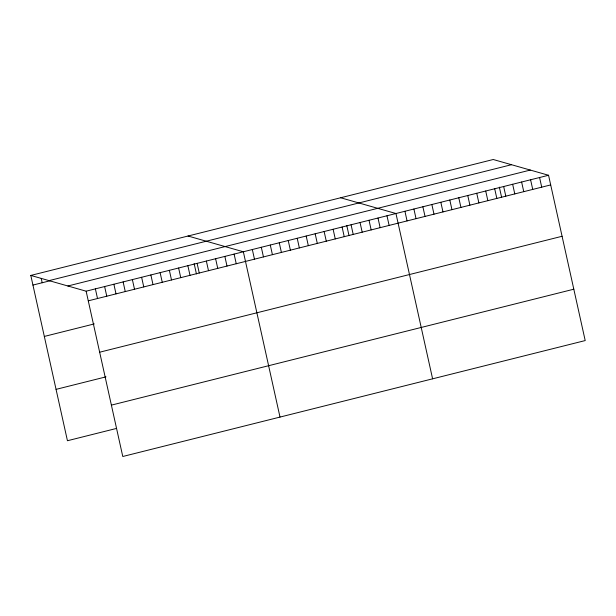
<?xml version="1.0" encoding="UTF-8"?>
<svg xmlns="http://www.w3.org/2000/svg" width="616" height="616" viewBox="0 0 616 616"><rect width="100%" height="100%" fill="white"/><g stroke="black" fill="none" stroke-linecap="round" stroke-linejoin="round"><path stroke-width="0.92" d="M30.8 275.429L493.224 159.506L548.556 175.267L585.2 340.571L122.776 456.495L86.132 291.191L30.8 275.429L67.444 440.733L116.463 428.443M49.057 280.627L511.48 164.711M32.941 285.069L50.512 280.665M67.868 285.993L530.291 170.07M86.132 291.191L548.556 175.267M88.265 300.839L550.689 184.916M44.329 336.436L94.271 323.916M99.653 352.206L562.077 236.282M56.056 389.366L105.998 376.846M111.388 405.128L573.812 289.204M340.625 197.759L395.957 213.521L432.601 378.825M188.026 236.013L243.351 251.782L280.003 417.078M539.577 177.524L541.718 187.164M530.599 179.772L532.74 189.412M521.621 182.02L523.762 191.661M512.651 184.269L514.784 193.917M503.672 186.525L505.805 196.165M499.345 187.125L501.624 197.397M494.694 188.773L496.835 198.414M485.716 191.022L487.857 200.662M476.745 193.27L478.878 202.918M467.767 195.526L469.9 205.166M458.789 197.775L460.93 207.415M449.811 200.023L451.952 209.663M440.833 202.271L442.973 211.919M431.862 204.52L433.995 214.168M422.884 206.776L425.025 216.416M413.906 209.024L416.046 218.665M404.928 211.273L407.068 220.921M386.979 215.777L389.112 225.418M378.001 218.025L380.141 227.666M369.023 220.274L371.163 229.922M360.044 222.522L362.185 232.17M351.074 224.778L353.207 234.419M346.746 225.379L349.026 235.659M342.096 227.027L344.236 236.667M333.117 229.275L335.258 238.916M324.139 231.524L326.28 241.172M315.169 233.78L317.302 243.42M306.19 236.028L308.323 245.669M297.212 238.276L299.353 247.917M288.234 240.525L290.375 250.173M279.264 242.781L281.397 252.421M270.285 245.029L272.418 254.67M261.307 247.278L263.448 256.918M252.329 249.526L254.47 259.174M234.103 254.1L236.244 263.74M224.855 256.418L226.996 266.058M215.608 258.735L217.748 268.376M206.36 261.053L208.501 270.694M197.112 263.371L199.253 273.011M194.148 263.633L196.427 273.912M187.865 265.689L189.998 275.337M178.617 268.006L180.75 277.654M169.369 270.324L171.502 279.972M160.121 272.642L162.254 282.29M150.866 274.967L153.007 284.607M141.618 277.285L143.759 286.925M132.371 279.602L134.511 289.243M123.123 281.92L125.264 291.56M113.875 284.238L116.016 293.878M104.628 286.555L106.768 296.196M95.38 288.873L97.513 298.514M41.218 278.37L42.188 282.752"/></g></svg>
